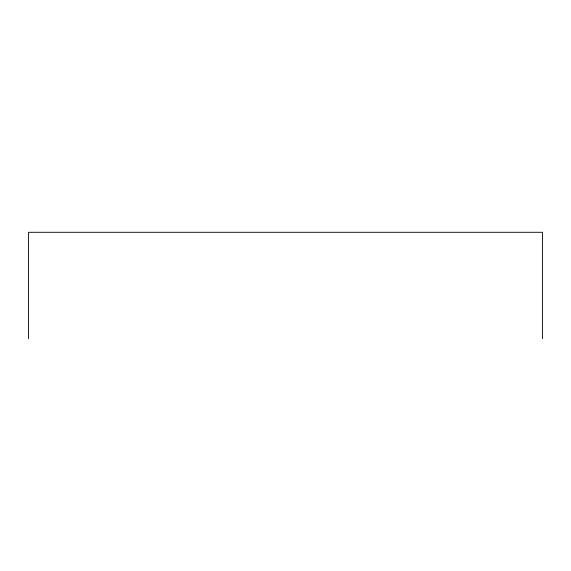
<?xml version="1.0" encoding="UTF-8"?>
<svg xmlns="http://www.w3.org/2000/svg" width="571" height="571" viewBox="0 0 571 571"><rect width="100%" height="100%" fill="white"/><g stroke="black" fill="none" stroke-linecap="round" stroke-linejoin="round"><path stroke-width="0.86" d="M542.45 338.703L542.45 232.297L28.55 232.297L28.55 338.703"/></g></svg>
